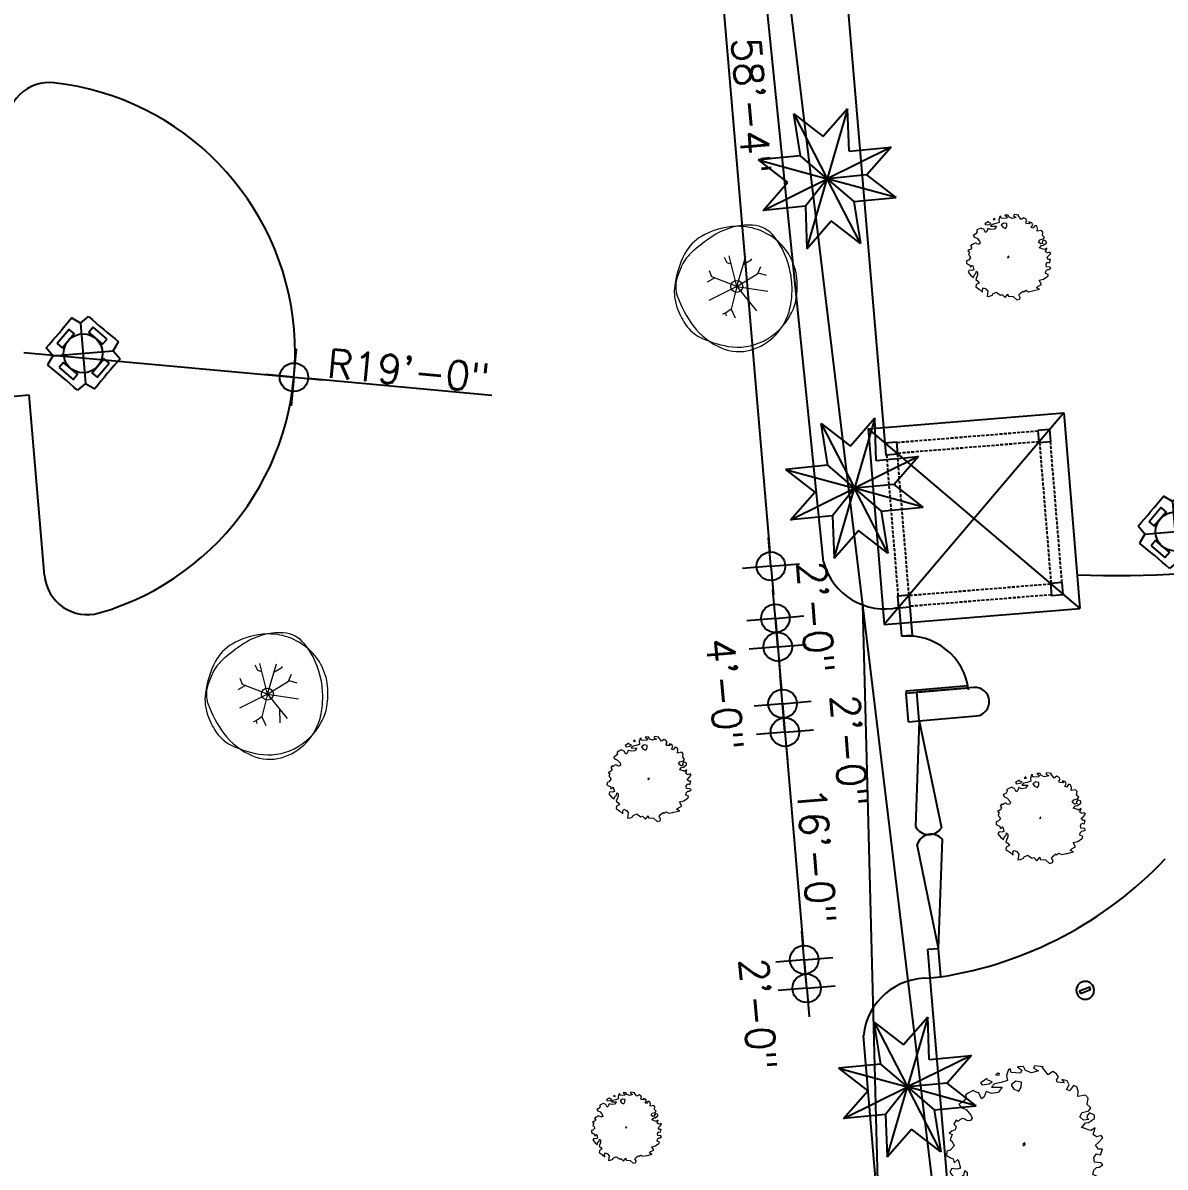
# Model space of a CAD drawing. Extents: x 2080 to 102399, y 2071 to 93424.
# Drawn here: x 82331 to 83291, y 75793 to 76755 of the extents above; entities that cross this region are included whole.
import ezdxf

# ---------------------------------------------------------------- set-up
doc = ezdxf.new("R2010")
doc.units = 0
doc.header["$LTSCALE"] = 20
doc.header["$MEASUREMENT"] = 0
doc.header["$PDMODE"] = 34
doc.header["$PDSIZE"] = 5
doc.linetypes.add('HIDDEN', pattern=[0.375, 0.25, -0.125])
doc.layers.add('correct', color=230, linetype='Continuous', plot=False)
for name, color, linetype in [('DIMLINE', 254, 'Continuous'), ('ELEC', 11, 'Continuous'), ('KALKAAL', 7, 'Continuous'), ('proposed tree', 3, 'Continuous'), ('road', 2, 'Continuous'), ('Roof lilne', 31, 'Continuous'), ('wall', 13, 'Continuous')]:
    doc.layers.add(name, color=color, linetype=linetype)
for name, color, linetype, lineweight in [('Mango tree', 96, 'Continuous', 5), ('sappotta', 114, 'Continuous', 5), ('tree', 60, 'Continuous', 0)]:
    doc.layers.add(name, color=color, linetype=linetype, lineweight=lineweight)
doc.styles.add('STYLE1', font='romans.shx')
doc.dimstyles.get("Standard").update_dxf_attribs({"dimtxt": 24, "dimasz": 12, "dimexe": 0.18, "dimexo": 0.0625, "dimgap": 0, "dimtad": 1, "dimzin": 1, "dimdsep": 46, "dimlunit": 4, "dimtxsty": 'STYLE1', "dimblk": 'BLK', "dimcen": 0, "dimse1": 1, "dimse2": 1, "dimclrt": 3, "dimazin": 0, "dimtfac": 1, "dimtix": 1, "dimtmove": 2, "dimatfit": 3, "dimldrblk": 'BLK', "dimfxl": 1, "dimtolj": 1, "dimtzin": 0, "dimarcsym": 0})

# ---------------------------------------------------------------- blocks, each defined once
blk = doc.blocks.new('NEEM')
at = {"layer": 'sappotta', "linetype": 'Continuous'}
for p, q in [((-0.359, 1.043), (-0.396, 1.016)), ((-0.396, 1.016), (-0.345, 1.011)), ((-0.345, 1.011), (-0.34, 1.039)), ((-0.213, 1.092), (-0.242, 1.007)), ((-0.242, 1.007), (-0.23, 0.935)), ((-0.191, 1.099), (-0.213, 1.092)), ((-0.177, 1.048), (-0.191, 1.099)), ((-0.043, 1.039), (-0.177, 1.048)), ((0.003, 1.132), (-0.083, 1.127)), ((-0.083, 1.127), (-0.023, 1.083)), ((-0.023, 1.083), (-0.043, 1.039)), ((0.03, 1.077), (0.003, 1.132)), ((0.114, 1.043), (0.03, 1.077)), ((0.216, 1.072), (0.114, 1.043)), ((0.162, 1.144), (0.142, 1.112)), ((0.142, 1.112), (0.216, 1.072)), ((0.283, 1.13), (0.162, 1.144)), ((0.267, 1.123), (0.283, 1.13)), ((0.351, 1.016), (0.267, 1.123)), ((0.421, 1.063), (0.351, 1.016)), ((0.473, 1.03), (0.421, 1.063)), ((0.501, 0.982), (0.473, 1.03)), ((-0.517, 0.963), (-0.614, 0.901)), ((-0.614, 0.901), (-0.589, 0.87)), ((-0.589, 0.87), (-0.494, 0.884)), ((-0.521, 0.945), (-0.521, 0.945)), ((-0.449, 0.913), (-0.521, 0.945)), ((-0.494, 0.884), (-0.449, 0.913)), ((-0.415, 0.884), (-0.459, 0.839)), ((-0.459, 0.839), (-0.303, 0.837)), ((-0.32, 0.906), (-0.415, 0.884)), ((-0.303, 0.837), (-0.361, 0.762)), ((-0.23, 0.935), (-0.32, 0.906)), ((-0.108, 0.922), (-0.177, 0.872)), ((-0.177, 0.872), (-0.139, 0.809)), ((-0.027, 0.908), (-0.108, 0.922)), ((-0.067, 0.78), (-0.034, 0.839)), ((-0.034, 0.839), (-0.027, 0.908)), ((0.472, 0.942), (0.501, 0.982)), ((0.483, 0.908), (0.472, 0.942)), ((0.581, 0.9), (0.483, 0.908)), ((0.551, 0.95), (0.581, 0.9)), ((0.627, 0.928), (0.551, 0.95)), ((0.616, 0.806), (0.654, 0.87)), ((0.654, 0.87), (0.627, 0.928)), ((0.715, 0.86), (0.66, 0.788)), ((0.762, 0.844), (0.715, 0.86)), ((0.783, 0.779), (0.762, 0.844)), ((-0.818, 0.692), (-0.85, 0.638)), ((-0.783, 0.757), (-0.83, 0.729)), ((-0.83, 0.729), (-0.826, 0.714)), ((-0.826, 0.714), (-0.818, 0.692)), ((-0.749, 0.774), (-0.783, 0.757)), ((-0.717, 0.789), (-0.749, 0.774)), ((-0.689, 0.772), (-0.717, 0.789)), ((-0.638, 0.758), (-0.689, 0.772)), ((-0.598, 0.672), (-0.638, 0.758)), ((-0.562, 0.699), (-0.598, 0.672)), ((-0.533, 0.776), (-0.562, 0.699)), ((-0.452, 0.75), (-0.533, 0.776)), ((-0.361, 0.762), (-0.452, 0.75)), ((-0.139, 0.809), (-0.067, 0.78)), ((0.66, 0.788), (0.616, 0.806)), ((0.776, 0.704), (0.783, 0.779)), ((0.888, 0.723), (0.776, 0.704)), ((0.924, 0.679), (0.888, 0.723)), ((0.913, 0.591), (0.924, 0.679)), ((-0.892, 0.613), (-0.923, 0.594)), ((-0.923, 0.594), (-0.895, 0.555)), ((-0.895, 0.555), (-0.868, 0.54)), ((-0.85, 0.638), (-0.892, 0.613)), ((-0.868, 0.54), (-0.818, 0.517)), ((-0.818, 0.517), (-0.752, 0.44)), ((0.84, 0.475), (0.934, 0.5)), ((0.964, 0.541), (0.913, 0.591)), ((0.934, 0.5), (0.964, 0.541)), ((-0.96, 0.366), (-0.994, 0.31)), ((-0.935, 0.345), (-0.96, 0.366)), ((-0.908, 0.372), (-0.935, 0.345)), ((-0.87, 0.389), (-0.908, 0.372)), ((-0.846, 0.386), (-0.87, 0.389)), ((-0.821, 0.367), (-0.846, 0.386)), ((-0.788, 0.359), (-0.821, 0.367)), ((-0.757, 0.361), (-0.788, 0.359)), ((-0.735, 0.394), (-0.757, 0.361)), ((-0.752, 0.44), (-0.735, 0.394)), ((0.804, 0.415), (0.84, 0.475)), ((0.86, 0.367), (0.804, 0.415)), ((0.933, 0.378), (0.86, 0.367)), ((0.888, 0.326), (0.93, 0.332)), ((0.917, 0.437), (0.904, 0.404)), ((0.904, 0.404), (0.933, 0.378)), ((0.942, 0.471), (0.917, 0.437)), ((0.93, 0.332), (1.018, 0.389)), ((1.014, 0.439), (0.942, 0.471)), ((1.018, 0.389), (1.014, 0.439)), ((-1.023, 0.208), (-1.062, 0.182)), ((-1.062, 0.182), (-1.02, 0.162)), ((-0.978, 0.229), (-1.023, 0.208)), ((-0.994, 0.31), (-0.961, 0.275)), ((-0.961, 0.275), (-0.978, 0.229)), ((0.829, 0.259), (0.888, 0.326)), ((0.838, 0.262), (0.829, 0.259)), ((0.931, 0.228), (0.838, 0.262)), ((0.962, 0.217), (0.931, 0.228)), ((1.025, 0.259), (0.962, 0.217)), ((0.996, 0.16), (1.025, 0.259)), ((-1.02, 0.162), (-1.049, 0.084)), ((-1.049, 0.084), (-1.017, 0.059)), ((-1.017, 0.059), (-0.991, -0.002)), ((0.02, 0.041), (-0.009, 0.024)), ((-0.009, 0.024), (0, 0)), ((0, 0), (0.014, 0.011)), ((0.014, 0.011), (0.027, 0.031)), ((1.046, 0.129), (0.996, 0.16)), ((1.029, 0.011), (1.074, 0.049)), ((1.074, -0.047), (1.029, 0.011)), ((1.109, 0.149), (1.046, 0.129)), ((1.074, 0.049), (1.137, 0.114)), ((1.137, 0.114), (1.109, 0.149)), ((-1.097, -0.077), (-1.098, -0.14)), ((-1.098, -0.14), (-1.044, -0.173)), ((-1.048, -0.062), (-1.097, -0.077)), ((-0.991, -0.002), (-1.048, -0.062)), ((1.007, -0.166), (1.046, -0.114)), ((1.046, -0.114), (1.1, -0.129)), ((1.129, -0.047), (1.074, -0.047)), ((1.1, -0.129), (1.129, -0.047)), ((-1.025, -0.325), (-1.052, -0.378)), ((-1.044, -0.173), (-1.007, -0.185)), ((-0.953, -0.336), (-1.025, -0.325)), ((-1.007, -0.185), (-0.992, -0.244)), ((-0.992, -0.244), (-0.937, -0.198)), ((-0.902, -0.318), (-0.953, -0.336)), ((-0.937, -0.198), (-0.93, -0.213)), ((-0.93, -0.213), (-0.902, -0.318)), ((1.004, -0.349), (1.045, -0.311)), ((1.016, -0.234), (1.007, -0.166)), ((1.11, -0.243), (1.016, -0.234)), ((1.045, -0.311), (1.083, -0.306)), ((1.083, -0.306), (1.137, -0.273)), ((1.137, -0.273), (1.11, -0.243)), ((-1.052, -0.378), (-0.982, -0.471)), ((-0.982, -0.471), (-0.91, -0.516)), ((-0.91, -0.516), (-0.888, -0.446)), ((-0.888, -0.446), (-0.848, -0.411)), ((-0.803, -0.452), (-0.853, -0.576)), ((-0.848, -0.411), (-0.837, -0.355)), ((-0.837, -0.355), (-0.803, -0.383)), ((-0.803, -0.383), (-0.803, -0.452)), ((0.992, -0.411), (1.004, -0.349)), ((1.066, -0.443), (0.992, -0.411)), ((1.032, -0.503), (1.061, -0.484)), ((1.061, -0.484), (1.066, -0.443)), ((-0.853, -0.576), (-0.797, -0.619)), ((-0.797, -0.619), (-0.766, -0.668)), ((0.826, -0.591), (0.943, -0.565)), ((0.887, -0.704), (0.826, -0.591)), ((0.943, -0.565), (1.032, -0.503)), ((-0.844, -0.71), (-0.852, -0.77)), ((-0.852, -0.77), (-0.758, -0.838)), ((-0.766, -0.668), (-0.844, -0.71)), ((-0.676, -0.836), (-0.649, -0.791)), ((-0.649, -0.791), (-0.582, -0.82)), ((0.751, -0.797), (0.797, -0.747)), ((0.834, -0.828), (0.751, -0.797)), ((0.797, -0.747), (0.887, -0.704)), ((-0.758, -0.838), (-0.675, -0.912)), ((-0.675, -0.912), (-0.676, -0.836)), ((-0.582, -0.82), (-0.534, -0.881)), ((-0.534, -0.881), (-0.554, -1.025)), ((-0.413, -0.988), (-0.401, -0.955)), ((-0.401, -0.955), (-0.302, -0.907)), ((-0.302, -0.907), (-0.286, -0.926)), ((-0.286, -0.926), (-0.197, -0.986)), ((-0.197, -0.986), (-0.157, -0.969)), ((-0.157, -0.969), (-0.078, -1.049)), ((-0.078, -1.049), (-0.006, -0.96)), ((-0.006, -0.96), (0.006, -1.017)), ((0.287, -0.982), (0.327, -0.932)), ((0.327, -0.932), (0.391, -0.879)), ((0.391, -0.879), (0.423, -0.897)), ((0.423, -0.897), (0.47, -0.86)), ((0.47, -0.86), (0.543, -0.896)), ((0.543, -0.896), (0.652, -0.871)), ((0.652, -0.871), (0.68, -0.867)), ((0.68, -0.867), (0.834, -0.828)), ((-0.554, -1.025), (-0.486, -1.015)), ((-0.486, -1.015), (-0.413, -0.988)), ((0.006, -1.017), (0.139, -1.026)), ((0.139, -1.026), (0.236, -1.115)), ((0.236, -1.115), (0.314, -1.096)), ((0.324, -1.046), (0.287, -0.982)), ((0.314, -1.096), (0.324, -1.046))]:
    blk.add_line(p, q, dxfattribs=at)
blk = doc.blocks.new('T3')
at = {"color": 3, "linetype": 'Continuous'}
blk.add_circle((0.0075, -0.0006), 0.0467, dxfattribs=at)
for centre, radius, start, end in [((0.0278, -0.1235), 0.5914, 95.77431, 119.94779), ((0.1287, -0.0904), 0.5712, 106.36887, 124.44775), ((0.1024, -0.0008), 0.4778, 86.58911, 106.36827), ((0.0157, -0.0047), 0.472, 51.53933, 95.77344), ((0.1171, 0.2465), 0.2301, 38.20985, 86.58549), ((-0.1006, 0.0992), 0.3344, 119.94747, 152.28451), ((0.7005, -0.9241), 1.5821, 124.44579, 130.30315), ((-0.2125, -0.013), 0.6496, 9.98315, 38.20995), ((0.0312, 0.0148), 0.4471, 6.02226, 51.53932), ((-0.029, -0.0639), 0.4542, 130.30051, 141.24542), ((0.263, -0.0918), 0.745, 152.28514, 172.40039), ((-0.1535, 0.036), 0.2946, 141.24437, 154.99062), ((0.2312, -0.1435), 0.7191, 154.99236, 163.77852), ((-0.2858, -0.0259), 0.724, 358.88831, 9.98335), ((-0.1071, -0.0424), 0.3717, 172.39963, 201.02847), ((-0.2526, -0.0027), 0.2152, 163.77968, 199.38278), ((-0.0951, 0.0014), 0.5742, 350.23007, 6.02322), ((0.3677, 0.2155), 0.8728, 199.38194, 216.84656), ((-0.198, -0.0276), 0.6362, 347.04926, 358.8877), ((0.1608, 0.0605), 0.6586, 201.02354, 207.82164), ((-0.0191, -0.0688), 0.4527, 316.76218, 347.04987), ((0.0738, -0.0277), 0.4027, 331.34738, 350.23032), ((0.0248, -0.0113), 0.5049, 207.82036, 215.5805), ((-0.0112, 0.0188), 0.4996, 296.88013, 331.34799), ((-0.1491, -0.1357), 0.2911, 215.58514, 243.38008), ((0.1028, 0.0169), 0.5417, 216.84672, 247.04623), ((0.0747, 0.311), 0.7907, 243.38438, 260.14679), ((0.015, -0.0329), 0.4417, 260.14572, 296.88071), ((0.0032, -0.0897), 0.4221, 285.36856, 316.76312), ((0.0246, -0.1677), 0.3412, 247.04717, 285.3699)]:
    blk.add_arc(centre, radius, start, end, dxfattribs=at)
blk = doc.blocks.new('A$C1D8D08D8')
at = {"color": 102}
for p, q in [((-254.5, -392.7), (-259.7, -382.1)), ((-235.3, -439.1), (-250.1, -378.9)), ((-235.3, -439.1), (-217.6, -379.7)), ((-246.1, -395.3), (-254.5, -392.7)), ((-222.4, -395.8), (-207, -386.9)), ((-207, -386.9), (-205.8, -384.6)), ((-193.7, -413.6), (-187.5, -399.7)), ((-278.7, -422.3), (-293.9, -431)), ((-284.7, -420), (-289.2, -408.4)), ((-235.3, -439.1), (-284.7, -420)), ((-235.3, -439.1), (-193.7, -413.6)), ((-193.2, -412.5), (-177.5, -417.1)), ((-177.5, -417.1), (-177.4, -417.1)), ((-235.3, -439.1), (-290.5, -467.2)), ((-235.3, -439.1), (-246.4, -483.8)), ((-235.3, -439.1), (-174.1, -448.7)), ((-235.3, -439.1), (-196.4, -487.3)), ((-211.2, -469), (-210.6, -495.9)), ((-257.4, -491.9), (-263.7, -494.2)), ((-246.4, -483.8), (-257.4, -491.9)), ((-257.4, -491.9), (-256, -497.5)), ((-246.4, -483.8), (-238.5, -501))]:
    blk.add_line(p, q, dxfattribs=at)
at = {"color": 102, "xscale": 253.5657267839997, "yscale": 253.5657267839997, "zscale": 253.5657267839997}
blk.add_blockref('T3', (-237.2, -438.9), dxfattribs=at)
blk = doc.blocks.new('A$C1A013581')
for p, q in [((-119.79, 0), (-62.94, 6.81)), ((0, 0), (-56.85, 6.81)), ((-119.79, 0), (-64.65, -6.61)), ((0, 0), (-55.14, -6.61))]:
    blk.add_line(p, q)
for centre, start, end in [((-67.61, 0.59), 292.37052, 53.11081), ((-52.18, 0.59), 126.88919, 247.62948)]:
    blk.add_arc(centre, 7.78, start, end)
blk = doc.blocks.new('A$C31DD555A')
for p, q in [((-2, 0), (-2, 52.5)), ((0, 0), (0, 52.5))]:
    blk.add_line(p, q)
blk.add_arc((3.64, 0.89), 51.65, 92.23662, 180.98386)
blk = doc.blocks.new('BLK')
for q in [(0, 2), (-2, 0), (0, -2), (2, 0)]:
    blk.add_line((0, 0), q)
blk.add_circle((0, 0), 1)
blk = doc.blocks.new('*D301')
at = {"layer": 'Defpoints', "color": 0, "linetype": 'Continuous', "ltscale": 0.5, "transparency": 16777216}
for p in [(82332.13, 76477.87), (82559.18, 76456.96)]:
    blk.add_point(p, dxfattribs=at)
at = {"layer": 'DIMLINE', "color": 0, "linetype": 'Continuous', "lineweight": -2, "ltscale": 0.5, "transparency": 16777216}
for p, q in [((82332.13, 76477.87), (82559.18, 76456.96)), ((82725.33, 76441.65), (82571.13, 76455.86))]:
    blk.add_line(p, q, dxfattribs=at)
at = {"layer": 'DIMLINE', "color": 0, "linetype": 'Continuous', "lineweight": -2, "ltscale": 0.5, "transparency": 16777216, "xscale": 12, "yscale": 12, "zscale": 12, "rotation": 174.7370099042108}
blk.add_blockref('BLK', (82559.18, 76456.96), dxfattribs=at)
at = {"layer": 'DIMLINE', "color": 3, "linetype": 'Continuous', "ltscale": 0.5, "transparency": 16777216, "insert": (82655.52, 76462.43), "char_height": 24, "attachment_point": 5, "rotation": 354.73701, "style": 'STYLE1'}
blk.add_mtext('\\A1;R19\'-0"', dxfattribs=at)
blk = doc.blocks.new('*D326')
at = {"layer": 'Defpoints', "color": 0, "linetype": 'Continuous', "ltscale": 0.5, "transparency": 16777216}
for p in [(82945.03, 76999.43), (82959.96, 76298.18), (83004.07, 76301.92)]:
    blk.add_point(p, dxfattribs=at)
at = {"layer": 'DIMLINE', "color": 0, "linetype": 'Continuous', "lineweight": -2, "ltscale": 0.5, "transparency": 16777216}
blk.add_line((82901.93, 76983.74), (82958.95, 76310.14), dxfattribs=at)
at = {"layer": 'DIMLINE', "color": 0, "linetype": 'Continuous', "lineweight": -2, "ltscale": 0.5, "transparency": 16777216, "xscale": 12, "yscale": 12, "zscale": 12}
for p, rotation in [((82900.91, 76995.7), 94.8384769620879), ((82959.96, 76298.18), 274.8384769620878)]:
    blk.add_blockref('BLK', p, dxfattribs=dict(at, rotation=rotation))
at = {"layer": 'DIMLINE', "color": 3, "linetype": 'Continuous', "ltscale": 0.5, "transparency": 16777216, "insert": (82943.56, 76685.17), "char_height": 24, "attachment_point": 5, "rotation": 274.83848, "style": 'STYLE1'}
blk.add_mtext('\\A1;58\'-4"', dxfattribs=at)
blk = doc.blocks.new('*D333')
at = {"layer": 'Defpoints', "color": 0, "linetype": 'Continuous', "ltscale": 0.5, "transparency": 16777216}
for p in [(83067.57, 76263.14), (82963.67, 76254.34), (83069.6, 76239.22)]:
    blk.add_point(p, dxfattribs=at)
at = {"layer": 'DIMLINE', "color": 0, "linetype": 'Continuous', "lineweight": -2, "ltscale": 0.5, "transparency": 16777216}
for p, q in [((82962.66, 76266.3), (82961.64, 76278.25)), ((82965.69, 76230.43), (82963.67, 76254.34)), ((82966.71, 76218.47), (82967.72, 76206.51))]:
    blk.add_line(p, q, dxfattribs=at)
at = {"layer": 'DIMLINE', "color": 0, "linetype": 'Continuous', "lineweight": -2, "ltscale": 0.5, "transparency": 16777216, "xscale": 12, "yscale": 12, "zscale": 12}
for p, rotation in [((82963.67, 76254.34), 274.8384769620561), ((82965.69, 76230.43), 94.83847696205605)]:
    blk.add_blockref('BLK', p, dxfattribs=dict(at, rotation=rotation))
at = {"layer": 'DIMLINE', "color": 3, "linetype": 'Continuous', "ltscale": 0.5, "transparency": 16777216, "insert": (82997.88, 76255.23), "char_height": 24, "attachment_point": 5, "rotation": 274.83848, "style": 'STYLE1'}
blk.add_mtext('\\A1;2\'-0"', dxfattribs=at)
blk = doc.blocks.new('*D334')
at = {"layer": 'Defpoints', "color": 0, "linetype": 'Continuous', "ltscale": 0.5, "transparency": 16777216}
for p in [(83069.6, 76239.22), (83073.64, 76191.39), (82969.74, 76182.6)]:
    blk.add_point(p, dxfattribs=at)
at = {"layer": 'DIMLINE', "color": 0, "linetype": 'Continuous', "lineweight": -2, "ltscale": 0.5, "transparency": 16777216}
blk.add_line((82966.71, 76218.47), (82968.73, 76194.55), dxfattribs=at)
at = {"layer": 'DIMLINE', "color": 0, "linetype": 'Continuous', "lineweight": -2, "ltscale": 0.5, "transparency": 16777216, "xscale": 12, "yscale": 12, "zscale": 12}
for p, rotation in [((82965.69, 76230.43), 94.83847696242098), ((82969.74, 76182.6), 274.838476962421)]:
    blk.add_blockref('BLK', p, dxfattribs=dict(at, rotation=rotation))
at = {"layer": 'DIMLINE', "color": 3, "linetype": 'Continuous', "ltscale": 0.5, "transparency": 16777216, "insert": (82921.2, 76190.57), "char_height": 24, "attachment_point": 5, "rotation": 274.83848, "style": 'STYLE1'}
blk.add_mtext('\\A1;4\'-0"', dxfattribs=at)
blk = doc.blocks.new('*D335')
at = {"layer": 'Defpoints', "color": 0, "linetype": 'Continuous', "ltscale": 0.5, "transparency": 16777216}
for p in [(83073.64, 76191.39), (83075.67, 76167.48), (82971.77, 76158.68)]:
    blk.add_point(p, dxfattribs=at)
at = {"layer": 'DIMLINE', "color": 0, "linetype": 'Continuous', "lineweight": -2, "ltscale": 0.5, "transparency": 16777216}
for p, q in [((82968.73, 76194.55), (82967.72, 76206.51)), ((82969.74, 76182.6), (82971.77, 76158.68)), ((82972.78, 76146.73), (82973.79, 76134.77))]:
    blk.add_line(p, q, dxfattribs=at)
at = {"layer": 'DIMLINE', "color": 0, "linetype": 'Continuous', "lineweight": -2, "ltscale": 0.5, "transparency": 16777216, "xscale": 12, "yscale": 12, "zscale": 12}
for p, rotation in [((82969.74, 76182.6), 274.8384769620907), ((82971.77, 76158.68), 94.8384769620907)]:
    blk.add_blockref('BLK', p, dxfattribs=dict(at, rotation=rotation))
at = {"layer": 'DIMLINE', "color": 3, "linetype": 'Continuous', "ltscale": 0.5, "transparency": 16777216, "insert": (83025.87, 76143.15), "char_height": 24, "attachment_point": 5, "rotation": 274.83848, "style": 'STYLE1'}
blk.add_mtext('\\A1;2\'-0"', dxfattribs=at)
blk = doc.blocks.new('*D336')
at = {"layer": 'Defpoints', "color": 0, "linetype": 'Continuous', "ltscale": 0.5, "transparency": 16777216}
for p in [(83075.67, 76167.48), (83091.86, 75976.16), (82987.96, 75967.37)]:
    blk.add_point(p, dxfattribs=at)
at = {"layer": 'DIMLINE', "color": 0, "linetype": 'Continuous', "lineweight": -2, "ltscale": 0.5, "transparency": 16777216}
blk.add_line((82972.78, 76146.73), (82986.95, 75979.32), dxfattribs=at)
at = {"layer": 'DIMLINE', "color": 0, "linetype": 'Continuous', "lineweight": -2, "ltscale": 0.5, "transparency": 16777216, "xscale": 12, "yscale": 12, "zscale": 12}
for p, rotation in [((82971.77, 76158.68), 94.8384769621087), ((82987.96, 75967.37), 274.8384769621087)]:
    blk.add_blockref('BLK', p, dxfattribs=dict(at, rotation=rotation))
at = {"layer": 'DIMLINE', "color": 3, "linetype": 'Continuous', "ltscale": 0.5, "transparency": 16777216, "insert": (82998.4, 76054.91), "char_height": 24, "attachment_point": 5, "rotation": 274.83848, "style": 'STYLE1'}
blk.add_mtext('\\A1;16\'-0"', dxfattribs=at)
blk = doc.blocks.new('*D337')
at = {"layer": 'Defpoints', "color": 0, "linetype": 'Continuous', "ltscale": 0.5, "transparency": 16777216}
for p in [(83091.86, 75976.16), (83093.89, 75952.25), (82989.99, 75943.45)]:
    blk.add_point(p, dxfattribs=at)
at = {"layer": 'DIMLINE', "color": 0, "linetype": 'Continuous', "lineweight": -2, "ltscale": 0.5, "transparency": 16777216, "xscale": 12, "yscale": 12, "zscale": 12}
for p, rotation in [((82987.96, 75967.37), 94.83847696097416), ((82989.99, 75943.45), 274.8384769609741)]:
    blk.add_blockref('BLK', p, dxfattribs=dict(at, rotation=rotation))
at = {"layer": 'DIMLINE', "color": 3, "linetype": 'Continuous', "ltscale": 0.5, "transparency": 16777216, "insert": (82949.29, 75921.69), "char_height": 24, "attachment_point": 5, "rotation": 274.83848, "style": 'STYLE1'}
blk.add_mtext('\\A1;2\'-0"', dxfattribs=at)
blk = doc.blocks.new('A$C00DB4384')
at = {"color": 3}
for p, q in [((17.12, 58.78), (-3.39, 35.41)), ((17.12, 58.78), (0, 0)), ((18.34, 23.16), (17.12, 58.78)), ((-27.98, 54.46), (0, 0)), ((-27.98, 54.46), (-3.39, 35.41)), ((-22.41, 19.25), (-27.98, 54.46)), ((-22.41, 19.25), (-57.89, 15.85)), ((0, 0), (-22.41, 19.25)), ((53.82, 26.56), (0, 0)), ((18.34, 23.16), (53.82, 26.56)), ((53.82, 26.56), (33.31, 3.19)), ((-57.89, 15.85), (-33.31, -3.19)), ((-57.89, 15.85), (0, 0)), ((-53.82, -26.56), (0, 0)), ((0, 0), (-18.34, -23.16)), ((-17.12, -58.78), (0, 0)), ((33.31, 3.19), (0, 0)), ((57.89, -15.85), (0, 0)), ((0, 0), (22.41, -19.25)), ((27.98, -54.46), (0, 0)), ((57.89, -15.85), (33.31, 3.19)), ((-53.82, -26.56), (-33.31, -3.19)), ((22.41, -19.25), (57.89, -15.85)), ((-18.34, -23.16), (-53.82, -26.56)), ((-18.34, -23.16), (-17.12, -58.78)), ((22.41, -19.25), (27.98, -54.46)), ((-17.12, -58.78), (3.39, -35.41)), ((27.98, -54.46), (3.39, -35.41))]:
    blk.add_line(p, q, dxfattribs=at)
blk = doc.blocks.new('A$C2E3D03D7')
at = {"layer": 'ELEC', "linetype": 'Continuous', "ltscale": 0.5}
for p, q in [((30.59, 56.02), (23.38, 61.18)), ((30.59, 56.02), (37.8, 61.18)), ((30.59, 56.02), (30.59, 5.16)), ((5.16, 30.59), (0, 37.8)), ((5.16, 30.59), (0, 23.38)), ((5.16, 30.59), (56.02, 30.59)), ((56.02, 30.59), (61.18, 37.8)), ((56.02, 30.59), (61.18, 23.38)), ((30.59, 5.16), (23.38, 0)), ((30.59, 5.16), (37.8, 0))]:
    blk.add_line(p, q, dxfattribs=at)
for points in [[(9.52, 40.86), (20.31, 51.66), (24.42, 47.56), (13.62, 36.76)], [(51.66, 40.86), (40.86, 51.66), (36.76, 47.56), (47.56, 36.76)], [(9.52, 20.31), (20.31, 9.52), (24.42, 13.62), (13.62, 24.42)], [(51.66, 20.31), (40.86, 9.52), (36.76, 13.62), (47.56, 24.42)]]:
    blk.add_lwpolyline(points, close=True, dxfattribs=at)
blk.add_circle((30.59, 30.59), 16.36, dxfattribs=at)
for centre, start, end in [((-373.61, 434.78), 313.26239, 316.73761), ((434.78, 434.78), 223.26239, 226.73761), ((-373.61, -373.61), 43.26239, 46.73761), ((434.78, -373.61), 133.26239, 136.73761)]:
    blk.add_arc(centre, 545.14, start, end, dxfattribs=at)
blk = doc.blocks.new('A$C16A84746')
at = {"layer": 'ELEC'}
blk.add_lwpolyline([(14.9, 44.1), (61.5, 44.1), (61.5, 32.9), (14.9, 32.9)], close=True, dxfattribs=at)
blk.add_circle((38.5, 38.5), 38.5, dxfattribs=at)
blk = doc.blocks.new('A$C2B2526D5')
at = {"layer": 'KALKAAL', "ltscale": 0.5}
for points in [[(53.64, 74.12), (54.45, 64.15), (64.42, 64.97), (63.61, 74.93)], [(-74.93, 63.61), (-74.12, 53.64), (-64.15, 54.45), (-64.97, 64.42)], [(64.15, -54.45), (64.97, -64.42), (74.93, -63.61), (74.12, -53.64)], [(-64.42, -64.97), (-63.61, -74.93), (-53.64, -74.12), (-54.45, -64.15)]]:
    blk.add_lwpolyline(points, close=True, dxfattribs=at)
at = {"layer": 'Roof lilne'}
for p, q in [((-88.95, 75.5), (75.5, 88.95)), ((75.5, 88.95), (-75.5, -88.95)), ((75.5, 88.95), (88.95, -75.5)), ((-88.95, 75.5), (-75.5, -88.95)), ((-88.95, 75.5), (88.95, -75.5)), ((-75.5, -88.95), (88.95, -75.5))]:
    blk.add_line(p, q, dxfattribs=at)
at = {"layer": 'wall', "color": 2, "linetype": 'HIDDEN', "ltscale": 0.5}
for p, q in [((53.68, 73.62), (-64.93, 63.92)), ((54.41, 64.65), (-64.19, 54.95)), ((54.41, 64.65), (-64.19, 54.95)), ((54.95, 64.19), (64.65, -54.41)), ((54.95, 64.19), (64.65, -54.41)), ((63.92, 64.93), (73.62, -53.68)), ((-73.62, 53.68), (-63.92, -64.93)), ((-64.65, 54.41), (-54.95, -64.19)), ((64.19, -54.95), (-54.41, -64.65)), ((64.93, -63.92), (-53.68, -73.62))]:
    blk.add_line(p, q, dxfattribs=at)

msp = doc.modelspace()

# ---------------------------------------------------------------- linework, layer by layer
at = {"linetype": 'Continuous', "ltscale": 0.5}
for p, q in [((83004.074, 76301.917), (82933.073, 76998.419)), ((83055.845, 76401.667), (83011.764, 76922.413)), ((81599.605, 76379.733), (82336.79, 76442.134)), ((82349.634, 76290.394), (82336.79, 76442.134)), ((83067.571, 76263.136), (83076.539, 76263.895)), ((83067.571, 76263.136), (83069.595, 76239.221)), ((83076.539, 76263.895), (83078.563, 76239.98)), ((83078.563, 76239.98), (83069.595, 76239.221)), ((83073.475, 76193.385), (83073.644, 76191.392)), ((83073.644, 76191.392), (83082.612, 76192.151)), ((83075.668, 76167.478), (83073.644, 76191.392)), ((83130.441, 76196.2), (83082.612, 76192.151)), ((83084.636, 76168.237), (83082.612, 76192.151)), ((83084.629, 76168.236), (83132.465, 76172.285)), ((83075.668, 76167.478), (83084.636, 76168.237)), ((83091.863, 75976.162), (83100.831, 75976.921)), ((83093.887, 75952.247), (83091.863, 75976.162)), ((83102.855, 75953.007), (83100.831, 75976.921)), ((83093.887, 75952.247), (83102.855, 75953.007)), ((83142.873, 75373.552), (83093.887, 75952.247)), ((83059.911, 75642.277), (83037.812, 75903.345))]:
    msp.add_line(p, q, dxfattribs=at)
for centre, radius, start, end in [((82353.743, 76668.662), 36, 83.537234, 184.838477), ((82332.131, 76477.873), 228.01, 286.13972, 83.537234), ((83055.599, 76315.604), 53.313, 194.876991, 282.929622), ((82385.506, 76293.431), 36, 184.838477, 286.13972), ((83131.453, 76184.243), 12, 274.838477, 94.838477), ((83090.905, 75898.513), 53.313, 86.747332, 174.799963)]:
    msp.add_arc(centre, radius, start, end, dxfattribs=at)
at = {"layer": 'correct', "ltscale": 0.5}
msp.add_line((83036.907, 76265.676), (83058.144, 75442.874), dxfattribs=at)
msp.add_lwpolyline([(78546.628, 75126.955), (78535.589, 75359.93), (78128.239, 75334.577), (78072.686, 76496.873), (78530.858, 76525.39), (78521.639, 76693.141), (78693.376, 76703.83), (78681.449, 76895.459), (78825.977, 76904.454), (78810.875, 77083.026), (81177.782, 77283.381), (81191.931, 77116.231), (81194.245, 77092.088), (82117.624, 77170.251), (82101.43, 77361.567), (82896.635, 77428.88), (83144.463, 75373.769), (79105.882, 75021.367), (79078.222, 75064.374), (79074.638, 75152.192), (78546.628, 75126.955)], dxfattribs=at)
at = {"layer": 'road', "ltscale": 0.5}
for centre, radius, start, end in [((83250.17, 77141.429), 851.087, 267.784673, 291.646823), ((83051.654, 76278.861), 329.852, 278.929876, 316.562295)]:
    msp.add_arc(centre, radius, start, end, dxfattribs=at)

# ---------------------------------------------------------------- block references
at = {"ltscale": 0.5}
msp.add_blockref('A$C2B2526D5', (83130.647, 76338.051), dxfattribs=at)
at = {"linetype": 'Continuous', "ltscale": 0.5, "rotation": 274.8384769621892}
msp.add_blockref('A$C31DD555A', (83073.644, 76191.392), dxfattribs=at)
at = {"linetype": 'Continuous', "ltscale": 0.5, "xscale": 1.603340292281455, "yscale": 1.603340292281455, "zscale": 1.603340292281455, "rotation": 274.8384769621765}
msp.add_blockref('A$C1A013581', (83100.831, 75976.921), dxfattribs=at)
at = {"layer": 'ELEC', "linetype": 'Continuous', "ltscale": 0.5, "rotation": 4.838476962189209}
for p in [(82354.103, 76444.026), (83271.612, 76294.203)]:
    msp.add_blockref('A$C2E3D03D7', p, dxfattribs=at)
at = {"layer": 'ELEC', "linetype": 'Continuous', "ltscale": 0.5, "xscale": -0.1944000000041392, "yscale": 0.1944000000075903, "zscale": 0.1944, "rotation": 200.7708789352497}
msp.add_blockref('A$C16A84746', (83214.392, 75946.04), dxfattribs=at)
at = {"layer": 'Mango tree', "linetype": 'Continuous'}
for p, xscale, yscale, zscale in [((83159.142, 76557.357), 31.75576113894931, 31.75576113894931, 31.75576113894931), ((82856.941, 76118.84), 31.64704191251076, 31.64704191251076, 31.64704191251076), ((83186.11, 76085.904), 33.66975194879342, 33.66975194879342, 33.66975194879342), ((83172.139, 75811.003), 58.77852060485748, 58.77852060485748, 58.77852060485748), ((82838.079, 75825.816), 26.38320621772436, 26.38320621772436, 26.38320621772436)]:
    msp.add_blockref('NEEM', p, dxfattribs=dict(at, xscale=xscale, yscale=yscale, zscale=zscale))
at = {"layer": 'proposed tree', "linetype": 'Continuous', "ltscale": 0.5}
for p in [(83007.25, 76623.838), (83030.093, 76363.715), (83074.646, 75860.452)]:
    msp.add_blockref('A$C00DB4384', p, dxfattribs=at)
at = {"layer": 'tree', "linetype": 'Continuous', "ltscale": 0.5, "xscale": 0.4256105839012889, "yscale": 0.4256105839012889, "zscale": 0.4256105839012889}
for p in [(83031.381, 76720.257), (82637.036, 76377.577)]:
    msp.add_blockref('A$C1D8D08D8', p, dxfattribs=at)

# ---------------------------------------------------------------- dimensions: what is measured, and where the dimension line sits
at = {"layer": 'DIMLINE', "linetype": 'Continuous', "ltscale": 0.5}
for base, p1, p2, angle, picture, middle in [((82959.958, 76298.182), (82945.03, 76999.431), (83004.074, 76301.917), 274.838477, '*D326', (82943.565, 76685.167)), ((82963.669, 76254.34), (83069.595, 76239.221), (83067.571, 76263.136), 94.838477, '*D333', (82997.878, 76255.226)), ((82969.742, 76182.597), (83069.595, 76239.221), (83073.644, 76191.392), 274.838477, '*D334', (82921.204, 76190.573)), ((82971.766, 76158.683), (83073.644, 76191.392), (83075.668, 76167.478), 274.838477, '*D335', (83025.873, 76143.152)), ((82987.961, 75967.367), (83075.668, 76167.478), (83091.863, 75976.162), 274.838477, '*D336', (82998.398, 76054.908)), ((82989.985, 75943.452), (83091.863, 75976.162), (83093.887, 75952.247), 274.838477, '*D337', (82949.286, 75921.693))]:
    dim = msp.add_linear_dim(base=base, p1=p1, p2=p2, angle=angle, dimstyle='Standard', override={"dimfxl": 0.18, "dimarcsym": 1}, dxfattribs=at)
    dim.commit()
    dim.dimension.update_dxf_attribs({"geometry": picture, "text_midpoint": middle, "dimtype": 161})
dim = msp.add_radius_dim(center=(82332.131, 76477.873), mpoint=(82559.18, 76456.958), dimstyle='Standard', override={"dimfxl": 0.18}, dxfattribs=at)
dim.commit()
dim.dimension.update_dxf_attribs({"geometry": '*D301', "text_midpoint": (82655.516, 76462.43)})

doc.saveas('drawing.dxf')
